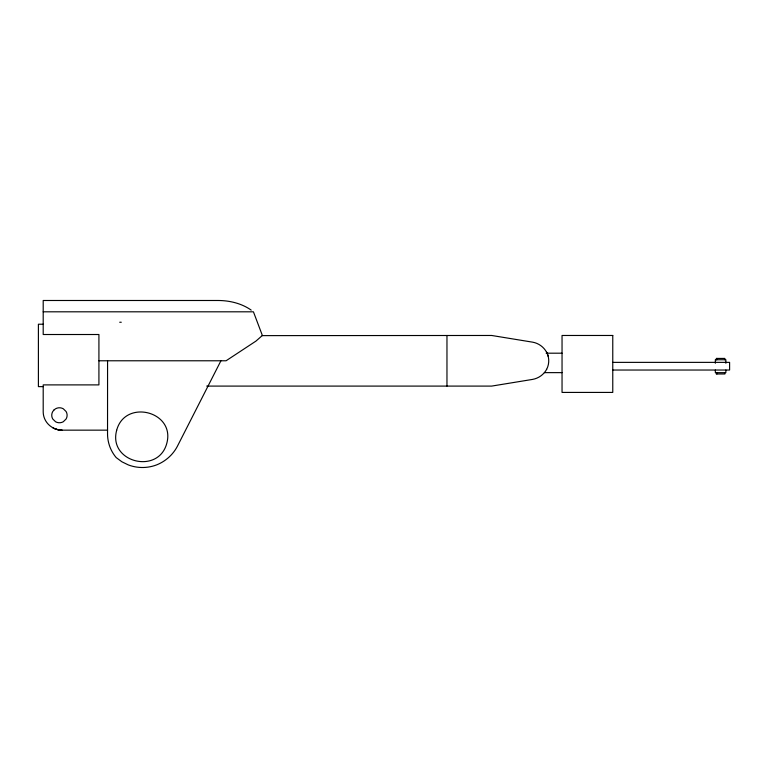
<?xml version="1.0" encoding="UTF-8"?>
<svg xmlns="http://www.w3.org/2000/svg" width="768" height="768" viewBox="0 0 768 768"><rect width="100%" height="100%" fill="white"/><g stroke="black" fill="none" stroke-linecap="round" stroke-linejoin="round"><path stroke-width="1.15" d="M220.925 360.778L177.302 446.429C172.858 454.867 165.37 461.453 156.509 464.938A39.821 39.821 0 0 1 128.362 464.938L121.92 461.808L116.189 457.584A36.73 36.73 0 0 1 107.539 433.997L107.568 360.778M546.662 369.302C543.802 374.611 538.522 378.336 532.598 379.402L491.664 386.093L206.688 386.093M262.195 335.626L491.664 335.472L532.598 342.163C540 343.421 546.365 349.085 548.218 356.4M43.2 311.808L253.43 311.808L262.368 335.472L255.955 341.098L226.07 360.778L98.918 360.778M119.712 322.243L121.277 322.243M43.2 324.221L38.4 324.221L38.4 386.63L43.2 386.63M546.144 353.194L562.042 353.194M612.768 362.371L729.6 362.371L729.6 370.032L612.768 370.032M544.358 372.634L562.042 372.634M107.568 430.157L62.122 430.157C54.72 430.205 47.52 425.616 44.64 418.762A18.077 18.077 0 0 1 43.2 411.686L43.2 384.893L98.918 384.893L98.918 334.512L43.2 334.512L43.2 300.49L218.237 300.49C229.805 300.547 241.622 303.418 251.194 310.099M725.866 363.264L725.866 359.741L715.344 359.741L715.344 363.264M725.866 370.032L725.866 372.662L715.344 372.662L715.344 370.032M724.915 372.662L724.915 373.978L716.294 373.978L716.294 372.662M724.867 359.741L724.867 358.426L716.342 358.426L716.342 359.741M716.909 372.662L716.909 373.978M716.861 358.426L716.861 359.741M446.966 335.472L446.966 386.093M54.883 428.755A19.325 19.325 0 0 0 62.122 430.157A19.277 19.277 0 0 1 52.666 427.68M546.662 352.262A18.49 18.49 0 0 1 546.662 369.312M116.678 430.262C107.894 462.278 158.381 475.018 166.781 443.366C175.565 411.35 125.078 398.621 116.678 430.262M54 409.968L52.771 411.514A7.354 7.354 0 0 0 52.771 419.021L55.584 421.766A7.843 7.843 0 0 0 63.274 421.757L66.086 419.021A7.354 7.354 0 0 0 66.086 411.514L63.274 408.768A7.843 7.843 0 0 0 55.584 408.768L54 409.968M612.768 335.472L562.042 335.472L562.042 392.419L612.768 392.419L612.768 335.472"/></g></svg>
